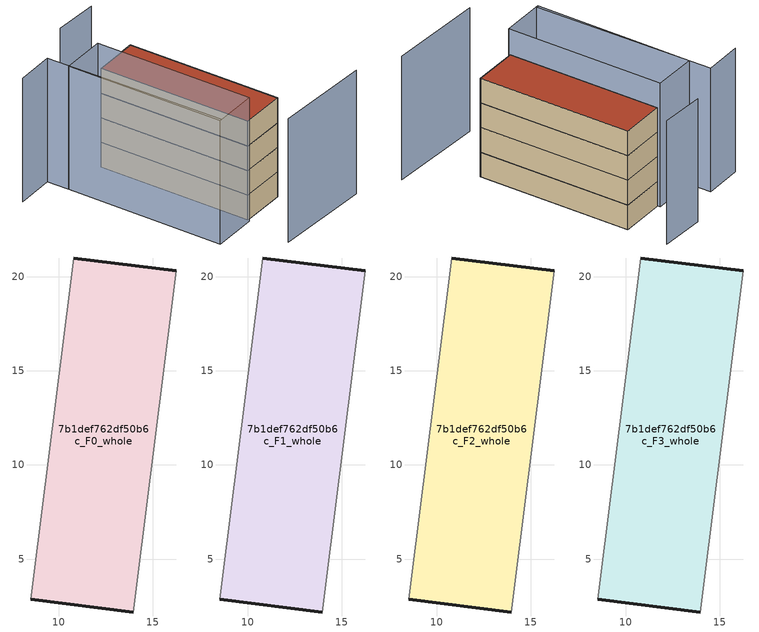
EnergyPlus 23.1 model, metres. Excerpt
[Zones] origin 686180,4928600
7b1def762df50b6c_F0_whole
 floor ground (EU_floor_Construction): 13.96,2.19 16.25,20.3 10.81,21 8.53,2.88 z0
 wall outside (EU_wall_Construction): 10.81,21 16.25,20.3 / 13.96,2.19 8.53,2.88 z0:3
 wall adiabatic (EU_wall_Construction): 8.53,2.88 10.81,21 / 16.25,20.3 13.96,2.19 z0:3
7b1def762df50b6c_F1_whole
 floor to 7b1def762df50b6c_F0_whole (EU_floor_Construction): 13.96,2.19 16.25,20.3 10.81,21 8.52,2.88 z3
 wall outside (EU_wall_Construction): 10.81,21 16.25,20.3 / 13.96,2.19 8.53,2.88 z3:6
 wall adiabatic (EU_wall_Construction): 8.53,2.88 10.81,21 / 16.25,20.3 13.96,2.19 z3:6
7b1def762df50b6c_F2_whole
 floor to 7b1def762df50b6c_F1_whole (EU_floor_Construction): 13.96,2.19 16.25,20.3 10.81,21 8.52,2.88 z6
 wall outside (EU_wall_Construction): 10.81,21 16.25,20.3 / 13.96,2.19 8.53,2.88 z6:9
 wall adiabatic (EU_wall_Construction): 8.53,2.88 10.81,21 / 16.25,20.3 13.96,2.19 z6:9
7b1def762df50b6c_F3_whole
 floor to 7b1def762df50b6c_F2_whole (EU_floor_Construction): 13.96,2.19 16.25,20.3 10.81,21 8.52,2.88 z9
 wall outside (EU_wall_Construction): 10.81,21 16.25,20.3 / 13.96,2.19 8.53,2.88 z9:12
 wall adiabatic (EU_wall_Construction): 8.53,2.88 10.81,21 / 16.25,20.3 13.96,2.19 z9:12
 roof outside (EU_roof_Construction): 16.25,20.3 13.96,2.19 8.53,2.88 10.81,21 z12
shading: 6.61,-2.75 18.13,-4.79 / 1.24,25.14 5.8,24.63 / 5.8,24.63 3.4,3.34 / 16.87,25.13 11.64,26.05 / 10.77,21.31 8.42,2.67 / 8.42,2.67 3.14,3.33 / 3.14,3.33 5.5,21.97 / 5.5,21.97 10.77,21.31 z0:15
[Building]
EU S2 Campaign: North Axis=0; Terrain=City; Solar Distribution=FullExterior
[Site:Location]
Bologna: Latitude=44.5; Longitude=11.25; Time Zone=1; Elevation=37
[SizingPeriod:WeatherFileDays]
AnnualSizingPeriod: Begin Month=1; Begin Day of Month=1; End Month=12; End Day of Month=31; Day of Week for Start Day=Monday; Use Weather File Daylight Saving Period=No; Use Weather File Rain and Snow Indicators=No
[MATERIAL]
EU_InternalMass_Material: Roughness=MediumRough; Thickness=0.1; Conductivity=1; Density=1800; Specific Heat=900; Thermal Absorptance=0.9; Solar Absorptance=0.7; Visible Absorptance=0.7
[MATERIAL:NOMASS] Roughness=MediumRough; Thermal Absorptance=0.9; Solar Absorptance=0.7; Visible Absorptance=0.7
Name | Thermal Resistance
EU_wall_NoMass | 0.937881
EU_roof_NoMass | 0.548572
EU_floor_NoMass | 0.71348
[CONSTRUCTION]
EU_wall_Construction: EU_wall_NoMass
EU_roof_Construction: EU_roof_NoMass
EU_floor_Construction: EU_floor_NoMass
EU_InternalMass_Construction: EU_InternalMass_Material
[ZONE] Type=1; Multiplier=1; Ceiling Height=autocalculate; Volume=300.13; Floor Area=autocalculate; Part of Total Floor Area=Yes
7b1def762df50b6c_F0_whole; 7b1def762df50b6c_F1_whole; 7b1def762df50b6c_F2_whole; 7b1def762df50b6c_F3_whole
[INTERNALMASS] Construction=EU_InternalMass_Construction; Surface Area=100.043
Name | Zone or ZoneList
7b1def762df50b6c_F0_whole_EU_InternalMass | 7b1def762df50b6c_F0_whole
7b1def762df50b6c_F1_whole_EU_InternalMass | 7b1def762df50b6c_F1_whole
7b1def762df50b6c_F2_whole_EU_InternalMass | 7b1def762df50b6c_F2_whole
7b1def762df50b6c_F3_whole_EU_InternalMass | 7b1def762df50b6c_F3_whole
[OTHEREQUIPMENT] Fuel Type=Electricity; Design Level Calculation Method=Watts/Area; Power per Zone Floor Area=1; Fraction Latent=0; Fraction Radiant=0; Fraction Lost=0; Carbon Dioxide Generation Rate=0; EndUse Subcategory=EU_Step8_InternalGains
Name | Zone or ZoneList or Space or SpaceList | Schedule
EU_Step8_InternalGain_7b1def762df50b6c_F0_whole_f000 | 7b1def762df50b6c_F0_whole | EU_Step8_GainSchedule_7b1def762df50b6c_F0_whole_f000
EU_Step8_InternalGain_7b1def762df50b6c_F1_whole_f000 | 7b1def762df50b6c_F1_whole | EU_Step8_GainSchedule_7b1def762df50b6c_F1_whole_f000
EU_Step8_InternalGain_7b1def762df50b6c_F2_whole_f000 | 7b1def762df50b6c_F2_whole | EU_Step8_GainSchedule_7b1def762df50b6c_F2_whole_f000
EU_Step8_InternalGain_7b1def762df50b6c_F3_whole_f000 | 7b1def762df50b6c_F3_whole | EU_Step8_GainSchedule_7b1def762df50b6c_F3_whole_f000
[ZONEVENTILATION:DESIGNFLOWRATE] Schedule=EU_AlwaysOn; Design Flow Rate Calculation Method=AirChanges/Hour; Air Changes per Hour=0.687892; Ventilation Type=Natural; Fan Pressure Rise=0; Fan Total Efficiency=1; Constant Term Coefficient=1; Temperature Term Coefficient=0; Velocity Term Coefficient=0; Velocity Squared Term Coefficient=0; Minimum Indoor Temperature=-100; Maximum Indoor Temperature=100; Delta Temperature=-100; Minimum Outdoor Temperature=-100; Maximum Outdoor Temperature=100; Maximum Wind Speed=40
Name | Zone or ZoneList or Space or SpaceList
EU_ConstantAir_7b1def762df50b6c_F0_whole | 7b1def762df50b6c_F0_whole
EU_ConstantAir_7b1def762df50b6c_F1_whole | 7b1def762df50b6c_F1_whole
EU_ConstantAir_7b1def762df50b6c_F2_whole | 7b1def762df50b6c_F2_whole
EU_ConstantAir_7b1def762df50b6c_F3_whole | 7b1def762df50b6c_F3_whole
[HVACTEMPLATE:THERMOSTAT] Constant Heating Setpoint=20; Constant Cooling Setpoint=50
EU_HeatOnly_7b1def762df50b6c_F0_whole; EU_HeatOnly_7b1def762df50b6c_F1_whole; EU_HeatOnly_7b1def762df50b6c_F2_whole; EU_HeatOnly_7b1def762df50b6c_F3_whole
[HVACTEMPLATE:ZONE:IDEALLOADSAIRSYSTEM] System Availability Schedule=EU_AlwaysOn; Maximum Heating Supply Air Temperature=50; Minimum Cooling Supply Air Temperature=13; Maximum Heating Supply Air Humidity Ratio=0.0156; Minimum Cooling Supply Air Humidity Ratio=0.0077; Heating Limit=NoLimit; Cooling Limit=NoLimit; Heating Availability Schedule=EU_AlwaysOn; Cooling Availability Schedule=EU_CoolingOff; Dehumidification Control Type=ConstantSensibleHeatRatio; Cooling Sensible Heat Ratio=0.7; Dehumidification Setpoint=60; Humidification Control Type=None; Humidification Setpoint=30; Outdoor Air Method=None; Outdoor Air Flow Rate per Person=0.00944; Outdoor Air Flow Rate per Zone Floor Area=0; Outdoor Air Flow Rate per Zone=0; Demand Controlled Ventilation Type=None; Outdoor Air Economizer Type=NoEconomizer; Heat Recovery Type=None; Sensible Heat Recovery Effectiveness=0.7; Latent Heat Recovery Effectiveness=0.65
Name | Template Thermostat
7b1def762df50b6c_F0_whole | EU_HeatOnly_7b1def762df50b6c_F0_whole
7b1def762df50b6c_F1_whole | EU_HeatOnly_7b1def762df50b6c_F1_whole
7b1def762df50b6c_F2_whole | EU_HeatOnly_7b1def762df50b6c_F2_whole
7b1def762df50b6c_F3_whole | EU_HeatOnly_7b1def762df50b6c_F3_whole
[SIZING:ZONE] Zone Cooling Design Supply Air Temperature Input Method=SupplyAirTemperature; Zone Cooling Design Supply Air Temperature=13; Zone Heating Design Supply Air Temperature Input Method=SupplyAirTemperature; Zone Heating Design Supply Air Temperature=50; Zone Cooling Design Supply Air Humidity Ratio=0.008; Zone Heating Design Supply Air Humidity Ratio=0.008; Cooling Design Air Flow Method=DesignDay; Cooling Design Air Flow Rate=0; Cooling Minimum Air Flow per Zone Floor Area=0.000762; Cooling Minimum Air Flow=0; Cooling Minimum Air Flow Fraction=0.2; Heating Design Air Flow Method=DesignDay; Heating Design Air Flow Rate=0; Heating Maximum Air Flow per Zone Floor Area=0.002032; Heating Maximum Air Flow=0.141576; Heating Maximum Air Flow Fraction=0.3; Account for Dedicated Outdoor Air System=No; Dedicated Outdoor Air System Control Strategy=NeutralSupplyAir; Dedicated Outdoor Air Low Setpoint Temperature for Design=autosize; Dedicated Outdoor Air High Setpoint Temperature for Design=autosize; Zone Load Sizing Method=Sensible Load Only No Latent Load; Zone Latent Cooling Design Supply Air Humidity Ratio Input Method=HumidityRatioDifference; Zone Cooling Design Supply Air Humidity Ratio Difference=0.005; Zone Latent Heating Design Supply Air Humidity Ratio Input Method=HumidityRatioDifference; Zone Humidification Design Supply Air Humidity Ratio Difference=0.005
7b1def762df50b6c_F0_whole; 7b1def762df50b6c_F1_whole; 7b1def762df50b6c_F2_whole; 7b1def762df50b6c_F3_whole
[SCHEDULE:CONSTANT]
Name | Hourly Value
EU_AlwaysOn | 1
EU_CoolingOff | 0
[SCHEDULE:FILE] Column Number=1; Rows to Skip at Top=0; Number of Hours of Data=8760; Column Separator=Comma; Interpolate to Timestep=No; Minutes per Item=60; Adjust Schedule for Daylight Savings=Yes
Name | File
EU_Step8_GainSchedule_7b1def762df50b6c_F0_whole_f000 | ../../schedules/7b1def762df50b6c/7b1def762df50b6c_F0_whole_f000_gain.csv
EU_Step8_GainSchedule_7b1def762df50b6c_F1_whole_f000 | ../../schedules/7b1def762df50b6c/7b1def762df50b6c_F1_whole_f000_gain.csv
EU_Step8_GainSchedule_7b1def762df50b6c_F2_whole_f000 | ../../schedules/7b1def762df50b6c/7b1def762df50b6c_F2_whole_f000_gain.csv
EU_Step8_GainSchedule_7b1def762df50b6c_F3_whole_f000 | ../../schedules/7b1def762df50b6c/7b1def762df50b6c_F3_whole_f000_gain.csv
